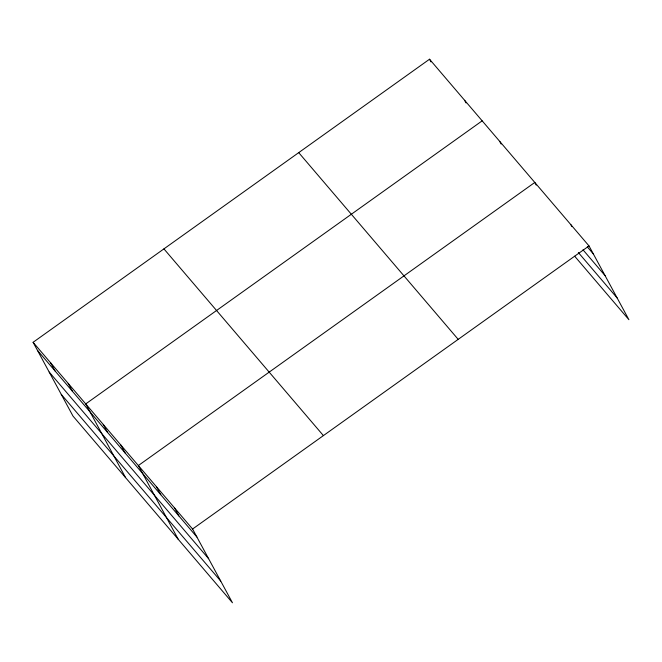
<?xml version="1.0" encoding="UTF-8"?>
<svg xmlns="http://www.w3.org/2000/svg" width="662" height="662" viewBox="0 0 662 662"><rect width="100%" height="100%" fill="white"/><g stroke="black" fill="none" stroke-linecap="round" stroke-linejoin="round"><path stroke-width="0.99" d="M33.1 342.304L192.576 529.021L232.461 602.784L72.977 416.059L33.1 342.304L429.539 59.216L589.023 245.941L628.9 319.696L574.674 256.211M482.168 120.84L85.729 403.919L125.606 477.683M192.576 529.021L589.023 245.941M587.335 246.918L593.359 253.968M582.999 249.797L605.093 275.657M578.348 252.545L617.174 298.008M298.719 152.641L458.195 339.358M163.928 248.887L323.404 435.604M37.444 350.339L196.92 537.056M49.17 372.027L208.646 558.745M61.252 394.37L220.727 581.087M570.942 224.774L571.91 226.561M536.245 185.128L534.797 182.455L138.358 465.543L178.235 539.298M499.711 141.378L501.159 144.051M464.625 100.301L466.073 102.974M429.539 59.216L430.987 61.897M174.503 507.862L178.848 515.897M156.431 486.702L160.775 494.729M120.815 444.996L125.151 453.031M103.272 424.458L107.616 432.493M68.186 383.381L72.53 391.416M50.643 362.842L54.987 370.877"/></g></svg>
